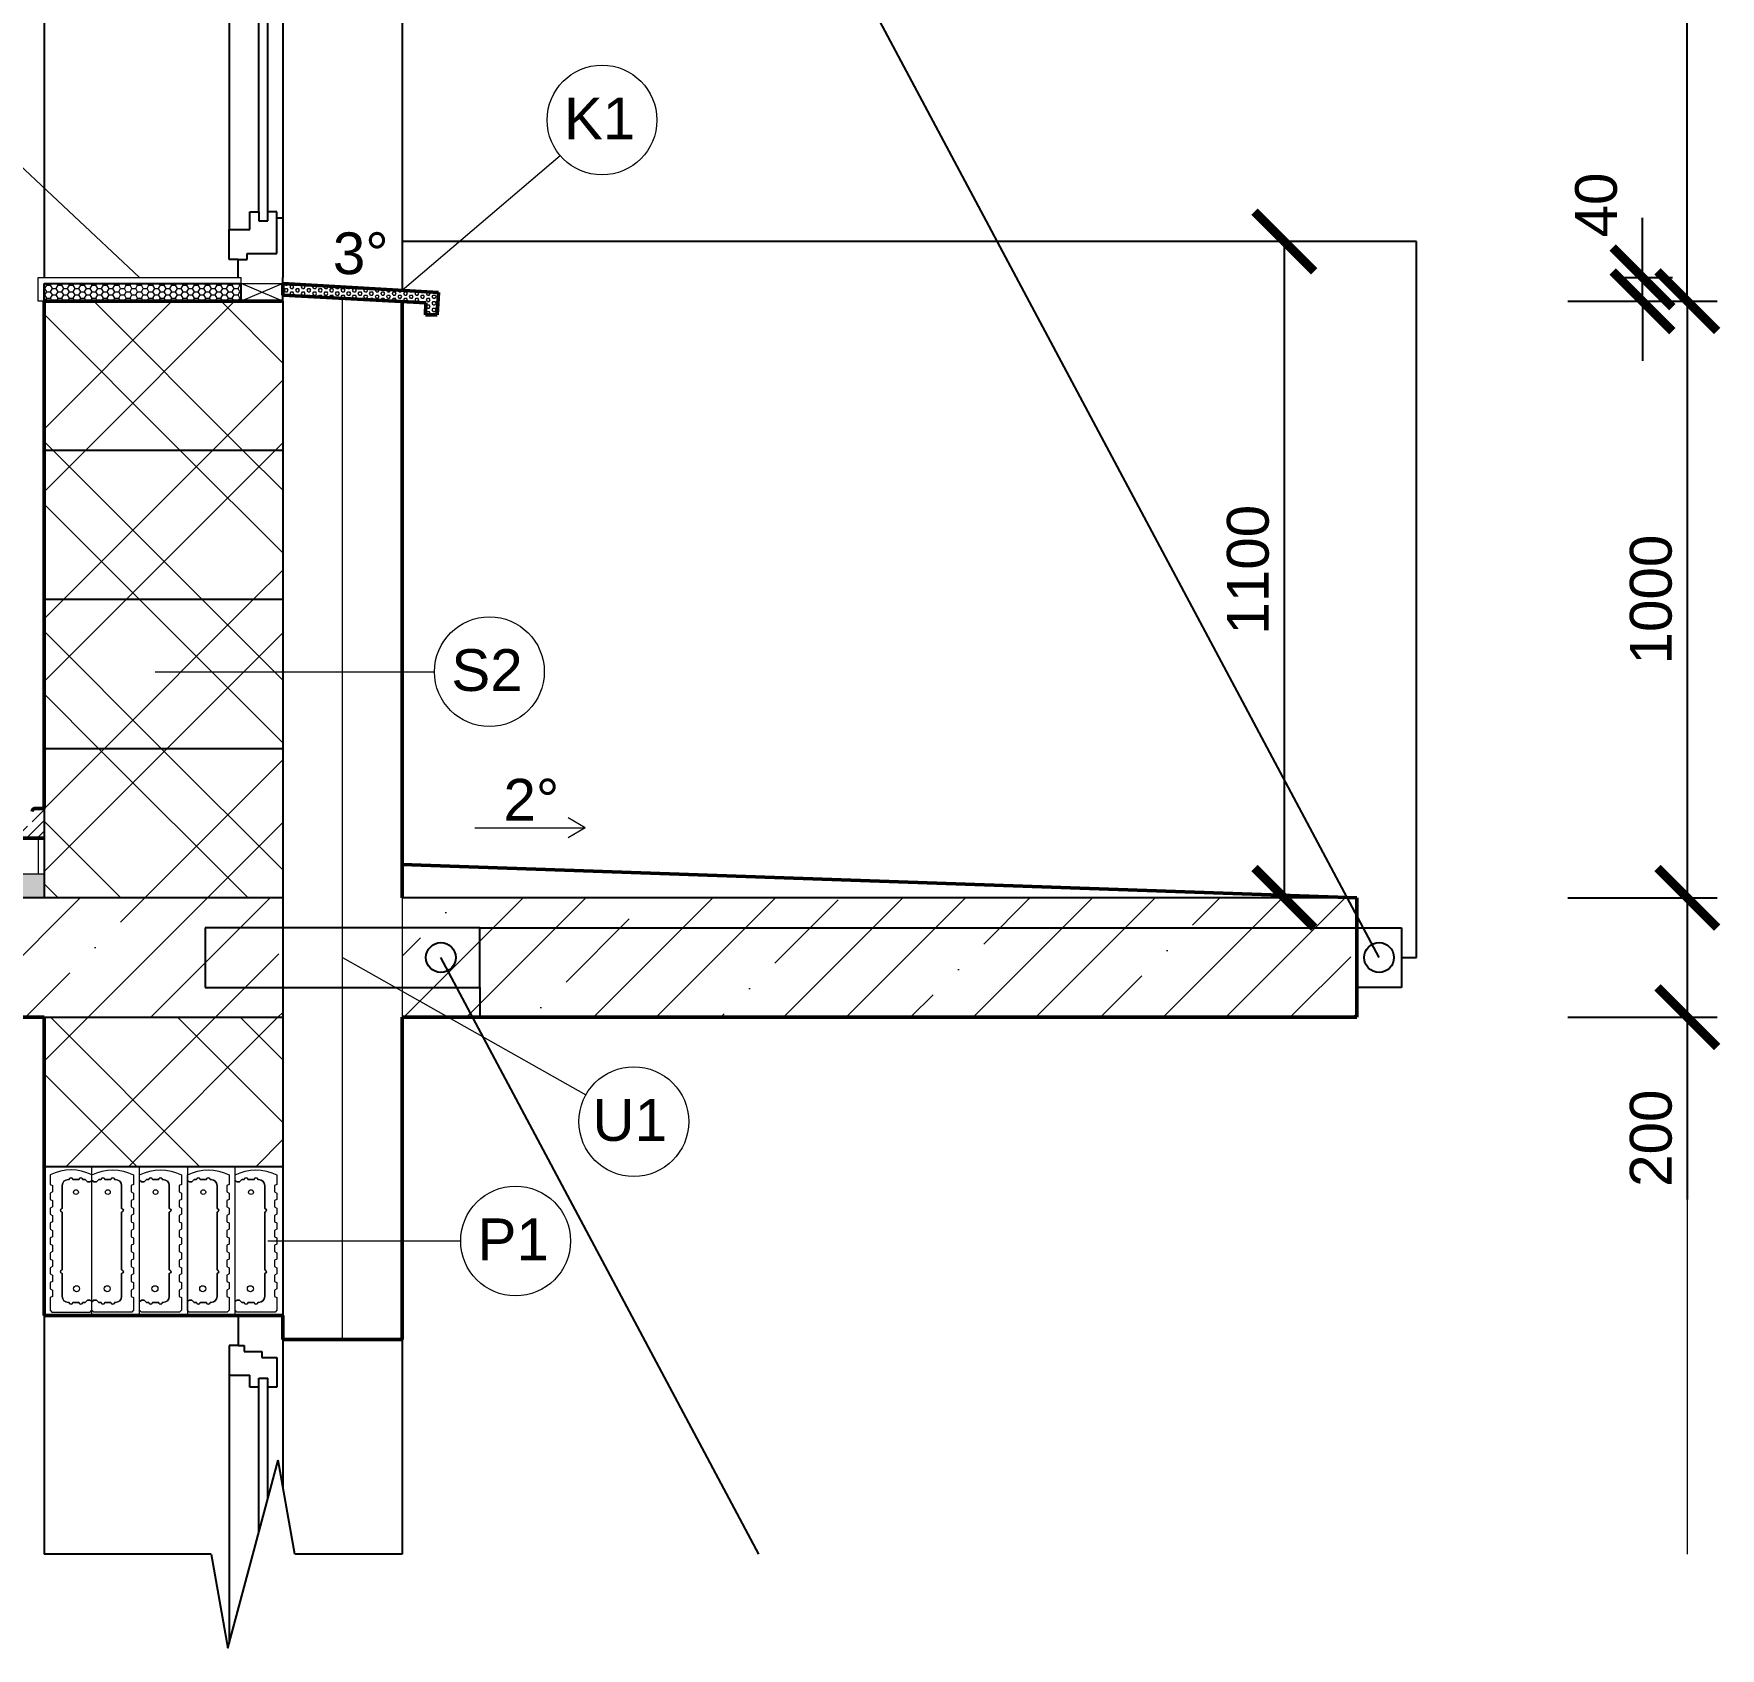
# Model space of a CAD drawing. Header units: millimetres. Extents: x 1894 to 17821, y 731 to 11881.
# Drawn here: x 4934 to 7761, y 731 to 3437 of the extents above; entities that cross this region are included whole.
import ezdxf

# ---------------------------------------------------------------- set-up
doc = ezdxf.new("R2010")
doc.units = ezdxf.units.MM
for name, color, linetype, lineweight in [('00 kóty', 7, 'Continuous', 13), ('00 popis', 7, 'Continuous', 13), ('00 tenká plná', 7, 'Continuous', 13), ('00 zdivo', 7, 'Continuous', 50), ('00 šrafy', 7, 'Continuous', 13), ('01 tlustá plná', 7, 'Continuous', 25)]:
    doc.layers.add(name, color=color, linetype=linetype, lineweight=lineweight)
doc.styles.add('kota na stupne', font='arial.ttf', dxfattribs={"height": 70})
doc.linetypes.add('IZOLACE', pattern='A,0.0001,-0.1,[134,ltypeshp.shx,S=0.1,R=0,X=-0.1,Y=0],-0.2,[134,ltypeshp.shx,S=0.1,R=180,X=0.1,Y=0],-0.1', length=0.4001)
doc.dimstyles.new('moje koty osy', dxfattribs={"dimscale": 40, "dimtxt": 70, "dimasz": 2.5, "dimexe": 1.25, "dimexo": 0.0005, "dimtad": 1, "dimtxsty": 'kota na stupne', "dimblk": 'ARCHTICK', "dimcen": 2.5, "dimadec": 0, "dimazin": 0, "dimtfac": 1, "dimtmove": 0, "dimatfit": 3, "dimfxl": 1, "dimfxlon": 1, "dimarcsym": 0})
doc.dimstyles.new('osy 5', dxfattribs={"dimscale": 40, "dimtxt": 70, "dimasz": 2.5, "dimexe": 1.25, "dimexo": 0.0005, "dimtad": 1, "dimtxsty": 'kota na stupne', "dimblk": 'ARCHTICK', "dimcen": 2.5, "dimadec": 0, "dimazin": 0, "dimtfac": 1, "dimtmove": 0, "dimatfit": 3, "dimfxl": 5, "dimfxlon": 1, "dimarcsym": 0})
pattern_1 = [(45, (-6407.71, -311.32), (-159.099, 159.099), []), (45, (-6302.71, -311.32), (-159.099, 159.099), []), (315, (-6407.71, -311.32), (159.099, 159.099), []), (315, (-6302.71, -311.32), (159.099, 159.099), [])]

# ---------------------------------------------------------------- blocks, each defined once
blk = doc.blocks.new('_ArchTick')
at = {"color": 0, "linetype": 'ByBlock', "const_width": 0.15}
blk.add_lwpolyline([(-0.5, -0.5), (0.5, 0.5)], dxfattribs=at)
blk = doc.blocks.new('*D69')
at = {"layer": '00 kóty', "color": 0, "lineweight": -2, "transparency": 16777216}
for p, q in [((7505.5, 4238.8), (7755.5, 4238.8)), ((7705.5, 2988.8), (7705.5, 4238.8)), ((7505.5, 2988.8), (7755.5, 2988.8))]:
    blk.add_line(p, q, dxfattribs=at)
at = {"layer": 'Defpoints', "color": 0, "transparency": 16777216}
for p in [(5351.4, 4238.8), (7705.5, 4238.8), (5351.4, 2988.8)]:
    blk.add_point(p, dxfattribs=at)
at = {"layer": '00 kóty', "color": 0, "lineweight": -2, "transparency": 16777216, "xscale": 100, "yscale": 100, "zscale": 100}
for p, rotation in [((7705.5, 4238.8), 90), ((7705.5, 2988.8), 270)]:
    blk.add_blockref('_ArchTick', p, dxfattribs=dict(at, rotation=rotation))
at = {"layer": '00 kóty', "color": 0, "transparency": 16777216, "insert": (7644.8, 3613.8), "char_height": 70, "attachment_point": 5, "rotation": 90, "style": 'kota na stupne'}
blk.add_mtext('1250', dxfattribs=at)
blk = doc.blocks.new('*D70')
at = {"layer": '00 kóty', "color": 0, "lineweight": -2, "transparency": 16777216}
for p, q in [((7630.5, 3028.8), (7630.5, 3128.8)), ((7590.5, 3028.8), (7680.5, 3028.8)), ((7630.5, 2988.8), (7630.5, 3028.8)), ((7590.5, 2988.8), (7680.5, 2988.8)), ((7630.5, 2988.8), (7630.5, 2888.8))]:
    blk.add_line(p, q, dxfattribs=at)
at = {"layer": 'Defpoints', "color": 0, "transparency": 16777216}
for p in [(5281.4, 3028.8), (7630.5, 3028.8), (5281.4, 2988.8)]:
    blk.add_point(p, dxfattribs=at)
at = {"layer": '00 kóty', "color": 0, "lineweight": -2, "transparency": 16777216, "xscale": 100, "yscale": 100, "zscale": 100}
for p, rotation in [((7630.5, 3028.8), 270), ((7630.5, 2988.8), 90)]:
    blk.add_blockref('_ArchTick', p, dxfattribs=dict(at, rotation=rotation))
at = {"layer": '00 kóty', "color": 0, "transparency": 16777216, "insert": (7553, 3041.4), "char_height": 70, "attachment_point": 5, "rotation": 90, "style": 'kota na stupne'}
blk.add_mtext('        40', dxfattribs=at)
blk = doc.blocks.new('*D71')
at = {"layer": '00 kóty', "color": 0, "lineweight": -2, "transparency": 16777216}
for p, q in [((7505.5, 2988.8), (7755.5, 2988.8)), ((7705.5, 2988.8), (7705.5, 1988.8)), ((7505.5, 1988.8), (7755.5, 1988.8))]:
    blk.add_line(p, q, dxfattribs=at)
at = {"layer": 'Defpoints', "color": 0, "transparency": 16777216}
for p in [(5281.4, 2988.8), (7151.4, 1988.8), (7705.5, 1988.8)]:
    blk.add_point(p, dxfattribs=at)
at = {"layer": '00 kóty', "color": 0, "lineweight": -2, "transparency": 16777216, "xscale": 100, "yscale": 100, "zscale": 100}
for p, rotation in [((7705.5, 2988.8), 90), ((7705.5, 1988.8), 270)]:
    blk.add_blockref('_ArchTick', p, dxfattribs=dict(at, rotation=rotation))
at = {"layer": '00 kóty', "color": 0, "transparency": 16777216, "insert": (7644.8, 2488.8), "char_height": 70, "attachment_point": 5, "rotation": 90, "style": 'kota na stupne'}
blk.add_mtext('1000', dxfattribs=at)
blk = doc.blocks.new('*D95')
at = {"layer": '00 kóty', "color": 0, "lineweight": -2, "transparency": 16777216}
for p, q in [((7070.2, 3088.8), (6980.2, 3088.8)), ((7030.2, 1988.8), (7030.2, 3088.8)), ((7070.2, 1988.8), (6980.2, 1988.8))]:
    blk.add_line(p, q, dxfattribs=at)
at = {"layer": 'Defpoints', "color": 0, "transparency": 16777216}
for p in [(7030.2, 3088.8), (7251.4, 3088.8), (7151.4, 1988.8)]:
    blk.add_point(p, dxfattribs=at)
at = {"layer": '00 kóty', "color": 0, "lineweight": -2, "transparency": 16777216, "xscale": 100, "yscale": 100, "zscale": 100}
for p, rotation in [((7030.2, 3088.8), 90), ((7030.2, 1988.8), 270)]:
    blk.add_blockref('_ArchTick', p, dxfattribs=dict(at, rotation=rotation))
at = {"layer": '00 kóty', "color": 0, "transparency": 16777216, "insert": (6969.4, 2538.8), "char_height": 70, "attachment_point": 5, "rotation": 90, "style": 'kota na stupne'}
blk.add_mtext('1100', dxfattribs=at)
blk = doc.blocks.new('*D97')
at = {"layer": '00 kóty', "color": 0, "lineweight": -2, "transparency": 16777216}
for p, q in [((7505.5, 1988.8), (7755.5, 1988.8)), ((7705.5, 1988.8), (7705.5, 1788.8)), ((7505.5, 1788.8), (7755.5, 1788.8)), ((7705.5, 1788.8), (7705.5, 1483.2))]:
    blk.add_line(p, q, dxfattribs=at)
at = {"layer": 'Defpoints', "color": 0, "transparency": 16777216}
for p in [(7151.4, 1988.8), (7151.4, 1788.8), (7705.5, 1788.8)]:
    blk.add_point(p, dxfattribs=at)
at = {"layer": '00 kóty', "color": 0, "lineweight": -2, "transparency": 16777216, "xscale": 100, "yscale": 100, "zscale": 100}
for p, rotation in [((7705.5, 1988.8), 90), ((7705.5, 1788.8), 270)]:
    blk.add_blockref('_ArchTick', p, dxfattribs=dict(at, rotation=rotation))
at = {"layer": '00 kóty', "color": 0, "transparency": 16777216, "insert": (7644.8, 1586), "char_height": 70, "attachment_point": 5, "rotation": 90, "style": 'kota na stupne'}
blk.add_mtext('200', dxfattribs=at)

msp = doc.modelspace()

# ---------------------------------------------------------------- hatches: boundary and pattern name
at = {"layer": '00 šrafy'}
h = msp.add_hatch(dxfattribs=at)
h.set_pattern_fill('HONEY', color=256, scale=2)
h.set_pattern_definition([(0, (-6407.7124, -311.321), (9.525, 5.4992613), [6.35, -12.7]), (120, (-6407.7124, -311.321), (-9.525, 5.4992613), [6.35, -12.7]), (60, (-6407.7124, -311.321), (2e-08, 10.9985226), [-12.7, 6.35])])
h.paths.add_polyline_path([(4951.382, 3018.769), (4951.382, 2988.769), (5281.382, 2988.769), (5281.382, 3018.769)])
h = msp.add_hatch(dxfattribs=at)
h.set_pattern_fill('HEX', color=256)
h.set_pattern_definition([(0, (-6407.7124, -311.321), (0, 5.4992613), [3.175, -6.35]), (120, (-6407.7124, -311.321), (-4.7625, -2.7496307), [3.175, -6.35]), (60, (-6404.5374, -311.321), (-4.7625, 2.7496307), [3.175, -6.35])])
h.paths.add_polyline_path([(5351.382, 2998.769), (5351.382, 3018.769), (5612.242, 3003.635), (5610.281, 2966.222), (5590.281, 2966.222), (5591.328, 2986.194), (5551.382, 2988.288)])
h = msp.add_hatch(dxfattribs=at)
h.set_pattern_fill('ZDIVO_PEV-VYS', color=256, scale=30, pattern_type=2)
h.set_pattern_definition(pattern_1)
h.paths.add_polyline_path([(4951.382, 2888.769), (4951.382, 2988.769), (5351.382, 2988.769), (5351.382, 2738.769), (4951.382, 2738.769)])
h = msp.add_hatch(dxfattribs=at)
h.set_pattern_fill('ZDIVO_PEV-VYS', color=256, scale=30, pattern_type=2)
h.set_pattern_definition(pattern_1)
h.paths.add_polyline_path([(4951.382, 2738.769), (5351.382, 2738.769), (5351.382, 2488.769), (4951.382, 2488.769)])
h = msp.add_hatch(dxfattribs=at)
h.set_pattern_fill('ZDIVO_PEV-VYS', color=256, scale=30, pattern_type=2)
h.set_pattern_definition(pattern_1)
h.paths.add_polyline_path([(4951.382, 2488.769), (5351.382, 2488.769), (5351.382, 2238.769), (4951.382, 2238.769)])
h = msp.add_hatch(dxfattribs=at)
h.set_pattern_fill('ZDIVO_PEV-VYS', color=256, scale=30, pattern_type=2)
h.set_pattern_definition(pattern_1)
h.paths.add_polyline_path([(4951.382, 2238.769), (5351.382, 2238.769), (5351.382, 1988.769), (4951.382, 1988.769)])
h = msp.add_hatch(dxfattribs=at)
h.set_pattern_fill('ANSI31', color=256, scale=4)
h.set_pattern_definition([(45, (-6307.712, -3321.321), (-8.980256, 8.980256), [])])
h.paths.add_polyline_path([(4931.382, 2113.769), (4931.382, 2133.769, -0.41421356), (4936.382, 2138.769), (4951.382, 2138.769), (4951.382, 2088.769), (4901.382, 2088.769, -0.41421356), (4921.382, 2108.769), (4926.382, 2108.769, 0.41421356)])
h = msp.add_hatch(dxfattribs=at)
h.set_pattern_fill('HONEY', color=256, scale=5)
h.set_pattern_definition([(0, (-6307.712, -3321.321), (23.8125, 13.748153), [15.875, -31.75]), (120, (-6307.712, -3321.321), (-23.8125, 13.748153), [15.875, -31.75]), (60, (-6307.712, -3321.321), (5e-08, 27.496307), [-31.75, 15.875])])
h.paths.add_polyline_path([(2051.382, 1988.769), (2051.382, 2028.769), (4951.382, 2028.769), (4951.382, 1988.769)])
h = msp.add_hatch(dxfattribs=at)
h.set_pattern_fill('BETON_ZB', color=256, scale=30, pattern_type=2)
h.set_pattern_definition([(45, (-6407.71, -311.32), (-159.099, 159.099), [150, -60, 0, -60]), (45, (-6302.71, -311.32), (-159.099, 159.099), []), (45, (-6197.71, -311.32), (-159.099, 159.099), [])])
h.paths.add_polyline_path([(1937.957, 1988.769), (1893.813, 1980.986), (2208.952, 1896.553), (2051.382, 1868.769), (2051.382, 1788.769), (4951.382, 1788.769), (5351.382, 1788.769), (5351.382, 1988.769)])
h = msp.add_hatch(dxfattribs=at)
h.set_pattern_fill('BETON_ZB', color=256, scale=30, pattern_type=2)
h.set_pattern_definition([(45, (-856.16, 6620.48), (-159.099, 159.099), [150, -60, 0, -60]), (45, (-751.16, 6620.48), (-159.099, 159.099), []), (45, (-646.16, 6620.48), (-159.099, 159.099), [])])
h.paths.add_polyline_path([(5551.382, 1988.769), (5551.382, 1788.769), (5551.382, 1788.769), (7151.382, 1788.769), (7151.382, 1988.769)])
h = msp.add_hatch(dxfattribs=at)
h.set_pattern_fill('ZDIVO_PEV-VYS', color=256, scale=30, pattern_type=2)
h.set_pattern_definition(pattern_1)
h.paths.add_polyline_path([(5351.382, 1538.769), (5351.382, 1788.769), (4951.382, 1788.769), (4951.382, 1538.769)])

# ---------------------------------------------------------------- linework, layer by layer
msp.add_line((5551.382, 1788.769), (5681.382, 1788.769))
at = {"layer": '00 kóty'}
for p, q in [((4941.382, 2988.769), (4941.382, 3028.769)), ((4941.382, 3028.769), (5281.382, 3028.769)), ((5281.382, 3018.769), (5281.382, 3028.769)), ((5281.382, 3018.769), (5351.382, 3018.769)), ((4951.382, 2988.769), (4941.382, 2988.769)), ((5858.454, 2106.149), (5829.866, 2122.961)), ((5673.485, 2106.149), (5858.454, 2106.149)), ((5858.454, 2106.149), (5829.866, 2089.336)), ((5858.454, 2106.149), (5858.454, 2106.149)), ((7705.522, 1788.769), (7705.522, 888.769))]:
    msp.add_line(p, q, dxfattribs=at)
at = {"layer": '00 popis'}
for p, q in [((5111.382, 3028.769), (4787.403, 3331.71)), ((5551.382, 3007.166), (5816.384, 3232.804)), ((5137.622, 2367.894), (5605.669, 2367.894)), ((5451.382, 1888.769), (5859.515, 1658.968)), ((5326.382, 1413.769), (5649.554, 1413.769))]:
    msp.add_line(p, q, dxfattribs=at)
for centre in [(5886.44, 3292.454), (5697.679, 2367.894), (5939.69, 1613.825), (5741.564, 1413.769)]:
    msp.add_circle(centre, 92.011, dxfattribs=at)
at = {"layer": '00 tenká plná'}
msp.add_line((4951.382, 2028.769), (2051.382, 2028.769), dxfattribs=at)
at = {"layer": '00 zdivo'}
for p, q in [((5351.382, 3018.769), (5612.242, 3003.635)), ((5351.382, 3018.769), (5351.382, 2998.769)), ((5351.382, 2998.769), (5591.328, 2986.194)), ((5610.281, 2966.222), (5612.242, 3003.635)), ((4951.382, 2988.769), (5351.382, 2988.769)), ((4951.382, 2138.769), (4951.382, 2988.769)), ((5551.382, 2988.288), (5591.328, 2986.194)), ((5551.382, 1988.769), (5551.382, 2988.288)), ((5591.328, 2986.194), (5590.281, 2966.222)), ((5590.281, 2966.222), (5610.281, 2966.222)), ((4951.382, 2138.769), (4936.382, 2138.769)), ((2051.382, 2088.769), (4951.382, 2088.769)), ((2051.382, 2088.769), (4951.382, 2088.769)), ((7151.382, 1988.769), (5551.382, 2044.643)), ((7151.382, 1788.769), (7151.382, 1988.769)), ((4951.382, 1788.769), (2051.382, 1788.769)), ((4951.382, 1288.769), (4951.382, 1788.769)), ((5551.382, 1248.769), (5551.382, 1788.769)), ((5551.382, 1788.769), (7151.382, 1788.769)), ((5031.382, 1288.769), (4951.382, 1288.769)), ((5111.382, 1288.769), (5031.382, 1288.769)), ((5191.382, 1288.769), (5111.382, 1288.769)), ((5271.382, 1288.769), (5191.382, 1288.769)), ((5351.382, 1288.769), (5271.382, 1288.769)), ((5351.382, 1288.769), (5351.382, 1248.769)), ((5351.382, 1248.769), (5551.382, 1248.769))]:
    msp.add_line(p, q, dxfattribs=at)
msp.add_arc((4936.382, 2133.769), 5, 90, 180, dxfattribs=at)
at = {"layer": '00 šrafy'}
for p, q in [((5351.382, 3018.769), (5281.382, 2988.769)), ((5351.382, 2988.769), (5281.382, 3018.769)), ((5451.382, 2971.938), (5451.382, 2993.529)), ((5551.382, 1988.769), (5551.382, 1788.769)), ((5031.382, 1288.769), (5031.382, 1538.769)), ((5111.382, 1288.769), (5111.382, 1538.769)), ((5191.382, 1538.769), (5191.382, 1288.769)), ((5271.382, 1288.769), (5271.382, 1538.769))]:
    msp.add_line(p, q, dxfattribs=at)
at = {"layer": '00 šrafy', "linetype": 'IZOLACE', "ltscale": 220}
msp.add_line((5451.382, 1248.769), (5451.382, 2993.529), dxfattribs=at)
at = {"layer": '00 šrafy', "linetype": 'IZOLACE', "ltscale": 25}
msp.add_line((4941.382, 2088.769), (4941.382, 2028.769), dxfattribs=at)
at = {"layer": '00 šrafy'}
for points in [[(5031.382, 1524.707, 0.23035792), (4961.382, 1524.707), (4961.382, 1508.569), (4965.382, 1506.569), (4965.382, 1495.969), (4961.382, 1493.969), (4961.382, 1483.569), (4965.382, 1481.569), (4965.382, 1470.969), (4961.382, 1468.969), (4961.382, 1458.569), (4965.382, 1456.569), (4965.382, 1445.969), (4961.382, 1443.969), (4961.382, 1433.569), (4965.382, 1431.569), (4965.382, 1420.969), (4961.382, 1418.969), (4961.382, 1408.569), (4965.382, 1406.569), (4965.382, 1395.969), (4961.382, 1393.969), (4961.382, 1383.569), (4965.382, 1381.569), (4965.382, 1370.969), (4961.382, 1368.969), (4961.382, 1358.569), (4965.382, 1356.569), (4965.382, 1345.969), (4961.382, 1343.969), (4961.382, 1333.569), (4965.382, 1331.569), (4965.382, 1320.969), (4961.382, 1318.969), (4961.382, 1297.769), (4964.382, 1294.769), (5028.382, 1294.769), (5031.382, 1297.769), (5031.382, 1311.769), (5028.382, 1314.769), (5023.882, 1314.769), (5019.882, 1310.769), (5015.882, 1310.769, -1), (5009.882, 1310.769), (4999.382, 1310.769, -1), (4993.382, 1310.769), (4991.682, 1310.769, -0.41421356), (4981.682, 1320.769), (4981.682, 1359.269, -1), (4981.682, 1365.269), (4981.682, 1413.769), (4981.682, 1462.269, -1), (4981.682, 1468.269), (4981.682, 1506.769, -0.41421356), (4991.682, 1516.769), (4993.382, 1516.769, -1), (4999.382, 1516.769), (5009.882, 1516.769, -1), (5015.882, 1516.769), (5019.882, 1516.769), (5023.882, 1512.769), (5028.382, 1512.769), (5031.382, 1515.769)], [(5031.382, 1524.707, -0.23035792), (5101.382, 1524.707), (5101.382, 1508.569), (5097.382, 1506.569), (5097.382, 1495.969), (5101.382, 1493.969), (5101.382, 1483.569), (5097.382, 1481.569), (5097.382, 1470.969), (5101.382, 1468.969), (5101.382, 1458.569), (5097.382, 1456.569), (5097.382, 1445.969), (5101.382, 1443.969), (5101.382, 1433.569), (5097.382, 1431.569), (5097.382, 1420.969), (5101.382, 1418.969), (5101.382, 1408.569), (5097.382, 1406.569), (5097.382, 1395.969), (5101.382, 1393.969), (5101.382, 1383.569), (5097.382, 1381.569), (5097.382, 1370.969), (5101.382, 1368.969), (5101.382, 1358.569), (5097.382, 1356.569), (5097.382, 1345.969), (5101.382, 1343.969), (5101.382, 1333.569), (5097.382, 1331.569), (5097.382, 1320.969), (5101.382, 1318.969), (5101.382, 1297.769), (5098.382, 1294.769), (5034.382, 1294.769), (5031.382, 1297.769), (5031.382, 1311.769), (5034.382, 1314.769), (5038.882, 1314.769), (5042.882, 1310.769), (5046.882, 1310.769, 1), (5052.882, 1310.769), (5063.382, 1310.769, 1), (5069.382, 1310.769), (5071.082, 1310.769, 0.41421356), (5081.082, 1320.769), (5081.082, 1359.269, 1), (5081.082, 1365.269), (5081.082, 1413.769), (5081.082, 1462.269, 1), (5081.082, 1468.269), (5081.082, 1506.769, 0.41421356), (5071.082, 1516.769), (5069.382, 1516.769, 1), (5063.382, 1516.769), (5052.882, 1516.769, 1), (5046.882, 1516.769), (5042.882, 1516.769), (5038.882, 1512.769), (5034.382, 1512.769), (5031.382, 1515.769)], [(5111.382, 1524.707, -0.23035792), (5181.382, 1524.707), (5181.382, 1508.569), (5177.382, 1506.569), (5177.382, 1495.969), (5181.382, 1493.969), (5181.382, 1483.569), (5177.382, 1481.569), (5177.382, 1470.969), (5181.382, 1468.969), (5181.382, 1458.569), (5177.382, 1456.569), (5177.382, 1445.969), (5181.382, 1443.969), (5181.382, 1433.569), (5177.382, 1431.569), (5177.382, 1420.969), (5181.382, 1418.969), (5181.382, 1408.569), (5177.382, 1406.569), (5177.382, 1395.969), (5181.382, 1393.969), (5181.382, 1383.569), (5177.382, 1381.569), (5177.382, 1370.969), (5181.382, 1368.969), (5181.382, 1358.569), (5177.382, 1356.569), (5177.382, 1345.969), (5181.382, 1343.969), (5181.382, 1333.569), (5177.382, 1331.569), (5177.382, 1320.969), (5181.382, 1318.969), (5181.382, 1297.769), (5178.382, 1294.769), (5114.382, 1294.769), (5111.382, 1297.769), (5111.382, 1311.769), (5114.382, 1314.769), (5118.882, 1314.769), (5122.882, 1310.769), (5126.882, 1310.769, 1), (5132.882, 1310.769), (5143.382, 1310.769, 1), (5149.382, 1310.769), (5151.082, 1310.769, 0.41421356), (5161.082, 1320.769), (5161.082, 1359.269, 1), (5161.082, 1365.269), (5161.082, 1413.769), (5161.082, 1462.269, 1), (5161.082, 1468.269), (5161.082, 1506.769, 0.41421356), (5151.082, 1516.769), (5149.382, 1516.769, 1), (5143.382, 1516.769), (5132.882, 1516.769, 1), (5126.882, 1516.769), (5122.882, 1516.769), (5118.882, 1512.769), (5114.382, 1512.769), (5111.382, 1515.769)], [(5191.382, 1524.707, -0.23035792), (5261.382, 1524.707), (5261.382, 1508.569), (5257.382, 1506.569), (5257.382, 1495.969), (5261.382, 1493.969), (5261.382, 1483.569), (5257.382, 1481.569), (5257.382, 1470.969), (5261.382, 1468.969), (5261.382, 1458.569), (5257.382, 1456.569), (5257.382, 1445.969), (5261.382, 1443.969), (5261.382, 1433.569), (5257.382, 1431.569), (5257.382, 1420.969), (5261.382, 1418.969), (5261.382, 1408.569), (5257.382, 1406.569), (5257.382, 1395.969), (5261.382, 1393.969), (5261.382, 1383.569), (5257.382, 1381.569), (5257.382, 1370.969), (5261.382, 1368.969), (5261.382, 1358.569), (5257.382, 1356.569), (5257.382, 1345.969), (5261.382, 1343.969), (5261.382, 1333.569), (5257.382, 1331.569), (5257.382, 1320.969), (5261.382, 1318.969), (5261.382, 1297.769), (5258.382, 1294.769), (5194.382, 1294.769), (5191.382, 1297.769), (5191.382, 1311.769), (5194.382, 1314.769), (5198.882, 1314.769), (5202.882, 1310.769), (5206.882, 1310.769, 1), (5212.882, 1310.769), (5223.382, 1310.769, 1), (5229.382, 1310.769), (5231.082, 1310.769, 0.41421356), (5241.082, 1320.769), (5241.082, 1359.269, 1), (5241.082, 1365.269), (5241.082, 1413.769), (5241.082, 1462.269, 1), (5241.082, 1468.269), (5241.082, 1506.769, 0.41421356), (5231.082, 1516.769), (5229.382, 1516.769, 1), (5223.382, 1516.769), (5212.882, 1516.769, 1), (5206.882, 1516.769), (5202.882, 1516.769), (5198.882, 1512.769), (5194.382, 1512.769), (5191.382, 1515.769)], [(5271.382, 1524.707, -0.23035792), (5341.382, 1524.707), (5341.382, 1508.569), (5337.382, 1506.569), (5337.382, 1495.969), (5341.382, 1493.969), (5341.382, 1483.569), (5337.382, 1481.569), (5337.382, 1470.969), (5341.382, 1468.969), (5341.382, 1458.569), (5337.382, 1456.569), (5337.382, 1445.969), (5341.382, 1443.969), (5341.382, 1433.569), (5337.382, 1431.569), (5337.382, 1420.969), (5341.382, 1418.969), (5341.382, 1408.569), (5337.382, 1406.569), (5337.382, 1395.969), (5341.382, 1393.969), (5341.382, 1383.569), (5337.382, 1381.569), (5337.382, 1370.969), (5341.382, 1368.969), (5341.382, 1358.569), (5337.382, 1356.569), (5337.382, 1345.969), (5341.382, 1343.969), (5341.382, 1333.569), (5337.382, 1331.569), (5337.382, 1320.969), (5341.382, 1318.969), (5341.382, 1297.769), (5338.382, 1294.769), (5274.382, 1294.769), (5271.382, 1297.769), (5271.382, 1311.769), (5274.382, 1314.769), (5278.882, 1314.769), (5282.882, 1310.769), (5286.882, 1310.769, 1), (5292.882, 1310.769), (5303.382, 1310.769, 1), (5309.382, 1310.769), (5311.082, 1310.769, 0.41421356), (5321.082, 1320.769), (5321.082, 1359.269, 1), (5321.082, 1365.269), (5321.082, 1413.769), (5321.082, 1462.269, 1), (5321.082, 1468.269), (5321.082, 1506.769, 0.41421356), (5311.082, 1516.769), (5309.382, 1516.769, 1), (5303.382, 1516.769), (5292.882, 1516.769, 1), (5286.882, 1516.769), (5282.882, 1516.769), (5278.882, 1512.769), (5274.382, 1512.769), (5271.382, 1515.769)], [(5031.382, 1515.769), (5028.382, 1512.769), (5023.882, 1512.769), (5019.882, 1516.769), (5015.882, 1516.769, 1), (5009.882, 1516.769), (4999.382, 1516.769, 1), (4993.382, 1516.769), (4991.682, 1516.769, 0.41421356), (4981.682, 1506.769), (4981.682, 1468.269, 1), (4981.682, 1462.269), (4981.682, 1413.769), (4981.682, 1365.269, 1), (4981.682, 1359.269), (4981.682, 1320.769, 0.41421356), (4991.682, 1310.769), (4993.382, 1310.769, 1), (4999.382, 1310.769), (5009.882, 1310.769, 1), (5015.882, 1310.769), (5019.882, 1310.769), (5023.882, 1314.769), (5028.382, 1314.769), (5031.382, 1311.769)], [(5031.382, 1515.769), (5034.382, 1512.769), (5038.882, 1512.769), (5042.882, 1516.769), (5046.882, 1516.769, -1), (5052.882, 1516.769), (5063.382, 1516.769, -1), (5069.382, 1516.769), (5071.082, 1516.769, -0.41421356), (5081.082, 1506.769), (5081.082, 1468.269, -1), (5081.082, 1462.269), (5081.082, 1413.769), (5081.082, 1365.269, -1), (5081.082, 1359.269), (5081.082, 1320.769, -0.41421356), (5071.082, 1310.769), (5069.382, 1310.769, -1), (5063.382, 1310.769), (5052.882, 1310.769, -1), (5046.882, 1310.769), (5042.882, 1310.769), (5038.882, 1314.769), (5034.382, 1314.769), (5031.382, 1311.769)], [(5111.382, 1515.769), (5114.382, 1512.769), (5118.882, 1512.769), (5122.882, 1516.769), (5126.882, 1516.769, -1), (5132.882, 1516.769), (5143.382, 1516.769, -1), (5149.382, 1516.769), (5151.082, 1516.769, -0.41421356), (5161.082, 1506.769), (5161.082, 1468.269, -1), (5161.082, 1462.269), (5161.082, 1413.769), (5161.082, 1365.269, -1), (5161.082, 1359.269), (5161.082, 1320.769, -0.41421356), (5151.082, 1310.769), (5149.382, 1310.769, -1), (5143.382, 1310.769), (5132.882, 1310.769, -1), (5126.882, 1310.769), (5122.882, 1310.769), (5118.882, 1314.769), (5114.382, 1314.769), (5111.382, 1311.769)], [(5191.382, 1515.769), (5194.382, 1512.769), (5198.882, 1512.769), (5202.882, 1516.769), (5206.882, 1516.769, -1), (5212.882, 1516.769), (5223.382, 1516.769, -1), (5229.382, 1516.769), (5231.082, 1516.769, -0.41421356), (5241.082, 1506.769), (5241.082, 1468.269, -1), (5241.082, 1462.269), (5241.082, 1413.769), (5241.082, 1365.269, -1), (5241.082, 1359.269), (5241.082, 1320.769, -0.41421356), (5231.082, 1310.769), (5229.382, 1310.769, -1), (5223.382, 1310.769), (5212.882, 1310.769, -1), (5206.882, 1310.769), (5202.882, 1310.769), (5198.882, 1314.769), (5194.382, 1314.769), (5191.382, 1311.769)], [(5271.382, 1515.769), (5274.382, 1512.769), (5278.882, 1512.769), (5282.882, 1516.769), (5286.882, 1516.769, -1), (5292.882, 1516.769), (5303.382, 1516.769, -1), (5309.382, 1516.769), (5311.082, 1516.769, -0.41421356), (5321.082, 1506.769), (5321.082, 1468.269, -1), (5321.082, 1462.269), (5321.082, 1413.769), (5321.082, 1365.269, -1), (5321.082, 1359.269), (5321.082, 1320.769, -0.41421356), (5311.082, 1310.769), (5309.382, 1310.769, -1), (5303.382, 1310.769), (5292.882, 1310.769, -1), (5286.882, 1310.769), (5282.882, 1310.769), (5278.882, 1314.769), (5274.382, 1314.769), (5271.382, 1311.769)]]:
    msp.add_lwpolyline(points, format="xyb", close=True, dxfattribs=at)
for centre, radius in [((5004.682, 1495.769), 4), ((5058.083, 1495.769), 4), ((5138.083, 1495.769), 4), ((5218.083, 1495.769), 4), ((5298.083, 1495.769), 4), ((5005.682, 1333.769), 5), ((5057.082, 1333.769), 5), ((5137.082, 1333.769), 5), ((5217.082, 1333.769), 5), ((5297.082, 1333.769), 5)]:
    msp.add_circle(centre, radius, dxfattribs=at)
at = {"layer": '01 tlustá plná'}
for p, q in [((7188.882, 1888.769), (5616.382, 4838.769)), ((4951.382, 4238.769), (4951.382, 3028.769)), ((5351.382, 4198.769), (5351.382, 3028.769)), ((5551.382, 4198.769), (5551.382, 3007.166)), ((5261.382, 4138.769), (5261.382, 3108.769)), ((5311.382, 3138.769), (5311.382, 4133.769)), ((5326.382, 3138.769), (5326.382, 4133.769)), ((5296.382, 3108.769), (5296.382, 3138.769)), ((5296.382, 3138.769), (5311.382, 3138.769)), ((5311.382, 3138.769), (5311.382, 3123.769)), ((5341.382, 3138.769), (5326.382, 3138.769)), ((5326.382, 3123.769), (5326.382, 3138.769)), ((5341.382, 3068.769), (5341.382, 3138.769)), ((5311.382, 3123.769), (5326.382, 3123.769)), ((5341.382, 3128.769), (5351.382, 3128.769)), ((5261.382, 3058.769), (5261.382, 3108.769)), ((5261.382, 3108.769), (5296.382, 3108.769)), ((7251.382, 3088.769), (5551.382, 3088.769)), ((7251.382, 1888.769), (7251.382, 3088.769)), ((5276.382, 3058.769), (5261.382, 3058.769)), ((5276.382, 3028.769), (5276.382, 3058.769)), ((5276.382, 3058.769), (5291.382, 3058.769)), ((5291.382, 3058.769), (5291.382, 3068.769)), ((5291.382, 3068.769), (5341.382, 3068.769)), ((5351.382, 2988.769), (5351.382, 3028.769)), ((4951.382, 2988.769), (4951.382, 3018.769)), ((4951.382, 3018.769), (5281.382, 3018.769)), ((5281.382, 2988.769), (5281.382, 3018.769)), ((5351.382, 2988.769), (5281.382, 2988.769)), ((5351.382, 2988.769), (5351.382, 1988.769)), ((5351.382, 2738.769), (4951.382, 2738.769)), ((5351.382, 2488.769), (4951.382, 2488.769)), ((5351.382, 2238.769), (4951.382, 2238.769)), ((4951.382, 2138.769), (4951.382, 1988.769)), ((5351.382, 1988.769), (1937.957, 1988.769)), ((5351.382, 1988.769), (5351.382, 1288.769)), ((7151.382, 1988.769), (5551.382, 1988.769)), ((5681.382, 1938.769), (5221.382, 1938.769)), ((5221.382, 1938.769), (5221.382, 1838.769)), ((5681.382, 1838.769), (5681.382, 1938.769)), ((5681.382, 1938.769), (7151.382, 1938.769)), ((7151.382, 1938.769), (7226.382, 1938.769)), ((7226.382, 1938.769), (7226.382, 1838.769)), ((6149.433, 888.769), (5616.382, 1888.769)), ((7226.382, 1888.769), (7251.382, 1888.769)), ((5221.382, 1838.769), (5681.382, 1838.769)), ((5681.382, 1838.769), (5681.382, 1788.769)), ((7226.382, 1838.769), (7151.382, 1838.769)), ((4951.382, 1788.769), (5351.382, 1788.769)), ((4951.382, 1538.769), (5351.382, 1538.769)), ((4951.382, 1288.769), (4951.382, 888.769)), ((4951.382, 1288.769), (4951.382, 888.769)), ((5276.382, 1288.769), (5276.382, 1238.769)), ((5351.382, 1248.769), (5351.382, 1002.195)), ((5551.382, 1248.769), (5551.382, 888.769)), ((5276.382, 1238.769), (5261.382, 1238.769)), ((5261.382, 1238.769), (5261.382, 1188.769)), ((5276.382, 1238.769), (5286.382, 1238.769)), ((5286.382, 1238.769), (5286.382, 1228.769)), ((5286.382, 1228.769), (5316.382, 1228.769)), ((5316.382, 1228.769), (5316.382, 1218.769)), ((5316.382, 1218.769), (5341.382, 1218.769)), ((5341.382, 1218.769), (5341.382, 1168.769)), ((5261.382, 1188.769), (5296.382, 1188.769)), ((5261.382, 1188.769), (5261.382, 739.472)), ((5296.382, 1168.769), (5296.382, 1188.769)), ((5311.382, 1168.769), (5296.382, 1168.769)), ((5311.382, 926.094), (5311.382, 1183.769)), ((5311.382, 1168.769), (5311.382, 1183.769)), ((5311.382, 1183.769), (5326.382, 1183.769)), ((5326.382, 982.08), (5326.382, 1183.769)), ((5341.382, 1168.769), (5326.382, 1168.769)), ((5259.166, 731.2), (5343.599, 1046.339)), ((5371.382, 888.769), (5343.599, 1046.339)), ((5231.382, 888.769), (4951.382, 888.769)), ((5231.382, 888.769), (5259.166, 731.2)), ((5551.382, 888.769), (5371.382, 888.769))]:
    msp.add_line(p, q, dxfattribs=at)
for centre in [(5616.382, 1888.769), (7188.882, 1888.769)]:
    msp.add_circle(centre, 25, dxfattribs=at)

# ---------------------------------------------------------------- texts
at = {"layer": '00 kóty', "char_height": 70, "attachment_point": 3, "style": 'kota na stupne'}
for s, heights, insert in [('3%%D', [0], (5528.719, 3104.164)), ('2%%D', [41.899], (5814.726, 2188.324))]:
    msp.add_mtext_dynamic_manual_height_columns(s, width=89.16217, gutter_width=550, heights=heights, dxfattribs=dict(at, insert=insert))
at = {"layer": '00 popis', "char_height": 70, "attachment_point": 3, "style": 'kota na stupne'}
for s, insert in [('K1', (5942.221, 3330.21)), ('S2', (5753.461, 2405.651)), ('U1', (5995.471, 1651.582)), ('P1', (5797.346, 1451.526))]:
    msp.add_mtext_dynamic_manual_height_columns(s, width=484.40729, gutter_width=350, heights=[0], dxfattribs=dict(at, insert=insert))

# ---------------------------------------------------------------- dimensions: what is measured, and where the dimension line sits
at = {"layer": '00 kóty'}
dim = msp.add_linear_dim(base=(7705.522, 4238.769), p1=(5351.382, 2988.769), p2=(5351.382, 4238.769), angle=90, dimstyle='osy 5', dxfattribs=at)
dim.commit()
dim.dimension.update_dxf_attribs({"geometry": '*D69', "text_midpoint": (7705.522, 3613.769), "dimtype": 160})
dim = msp.add_linear_dim(base=(7630.522, 3028.769), p1=(5281.382, 2988.769), p2=(5281.382, 3028.769), angle=90, text='        <>', dimstyle='moje koty osy', override={"dimtmove": 2}, dxfattribs=at)
dim.commit()
dim.dimension.update_dxf_attribs({"geometry": '*D70', "text_midpoint": (7552.973, 3041.398), "dimtype": 160})
for base, p1, p2, dimstyle, picture, middle in [((7030.17, 3088.769), (7151.382, 1988.769), (7251.382, 3088.769), 'moje koty osy', '*D95', (6969.43, 2538.769)), ((7705.522, 1988.769), (5281.382, 2988.769), (7151.382, 1988.769), 'osy 5', '*D71', (7644.782, 2488.769)), ((7705.522, 1788.769), (7151.382, 1988.769), (7151.382, 1788.769), 'osy 5', '*D97', (7644.782, 1585.962))]:
    dim = msp.add_linear_dim(base=base, p1=p1, p2=p2, angle=90, dimstyle=dimstyle, dxfattribs=at)
    dim.commit()
    dim.dimension.update_dxf_attribs({"geometry": picture, "text_midpoint": middle})

doc.saveas('drawing.dxf')
